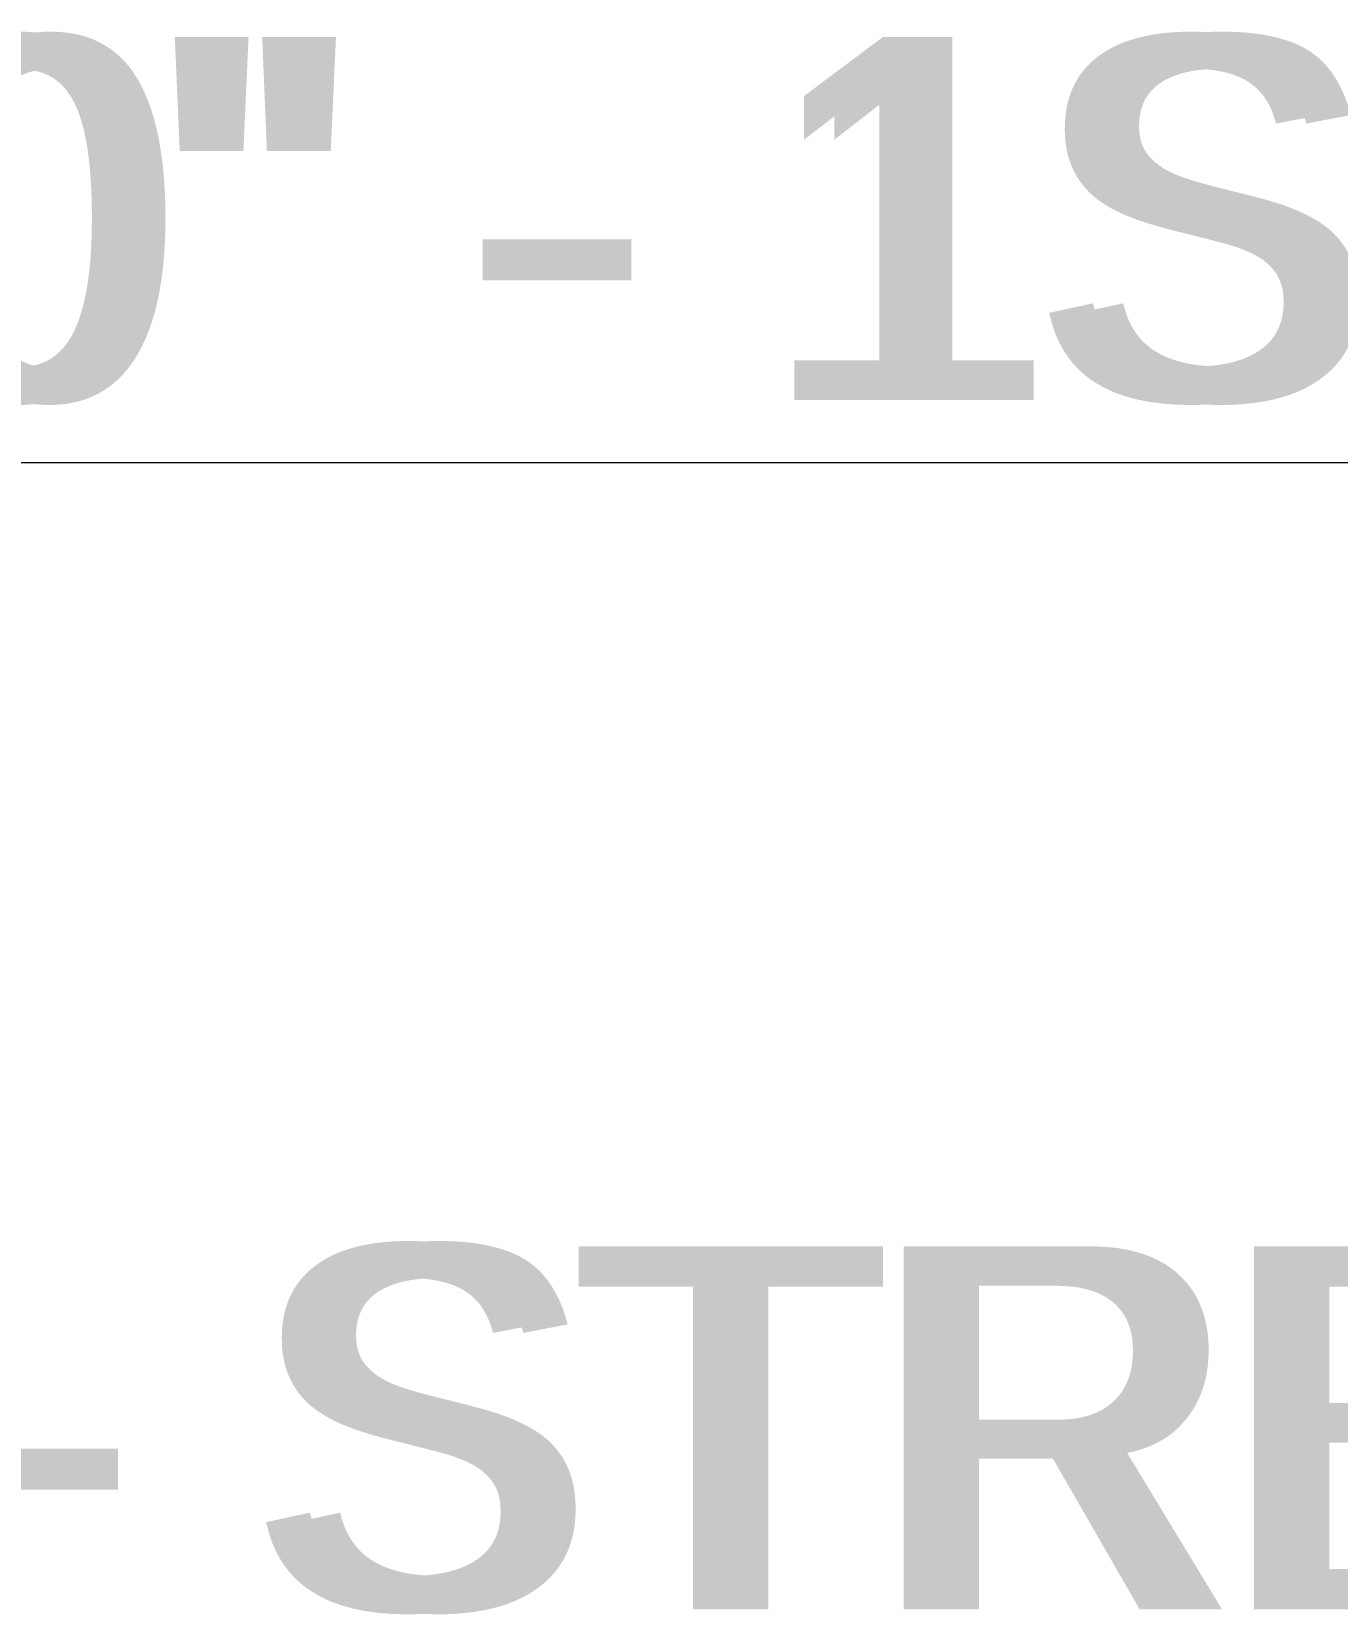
# Model space of a CAD drawing. Header units: inches. Extents: x 9609 to 15463, y -232 to 527.
# Drawn here: x 12462.46 to 12494.86, y -28.58 to 10.68 of the extents above; entities that cross this region are included whole.
import ezdxf

# ---------------------------------------------------------------- set-up
doc = ezdxf.new("R2010")
doc.units = ezdxf.units.IN
doc.header["$MEASUREMENT"] = 0
doc.linetypes.add('Grid Line 1_2_', pattern=[0.875, 0.5, -0.125, 0.125, -0.125])
for name, color, linetype, lineweight in [('0-1', 7, 'Continuous', 5), ('A-FLOR-LEVL', 51, 'Continuous', 9), ('A-FLOR-LEVL-1', 51, 'Grid Line 1_2_', 9)]:
    doc.layers.add(name, color=color, linetype=linetype, lineweight=lineweight)
doc.styles.add('Century Gothic', font='ufonts.com_century-gothic.ttf', dxfattribs={"height": 9})

# ---------------------------------------------------------------- blocks, each defined once
blk = doc.blocks.new('CTR - 2nd Phase_rvt-1-BUILDING SECTION - EAST_WEST - LOOKING NORTH')
at = {"layer": 'A-FLOR-LEVL-1'}
blk.add_line((9609.49, 0), (12558.481, 0), dxfattribs=at)
at = {"layer": 'A-FLOR-LEVL', "char_height": 9, "attachment_point": 1, "style": 'Century Gothic'}
for s, insert, width in [('0\' - 0" - 1ST FLOOR', (12439.868, 10.551), 129.987), ('-2\' - 6" - STREET LEVEL', (12423.125, -19.449), 150.288)]:
    blk.add_mtext(s, dxfattribs=dict(at, insert=insert, width=width))
blk = doc.blocks.new('CTR  - Topography_rvt-1-BUILDING SECTION - EAST_WEST - LOOKING NORTH')
at = {"layer": 'A-FLOR-LEVL-1'}
blk.add_line((9609.49, 0), (12558.481, 0), dxfattribs=at)
at = {"layer": 'A-FLOR-LEVL', "insert": (12439.868, 10.551), "char_height": 9, "width": 129.987, "attachment_point": 1, "style": 'Century Gothic'}
blk.add_mtext('0\' - 0" - 1ST FLOOR', dxfattribs=at)
blk = doc.blocks.new('CTR - 1st Phase - Common Walls_rvt-1-BUILDING SECTION - EAST_WEST - LOOKING NORTH')
at = {"layer": 'A-FLOR-LEVL-1'}
blk.add_line((9609.49, 0), (12558.481, 0), dxfattribs=at)
at = {"layer": 'A-FLOR-LEVL', "char_height": 9, "attachment_point": 1, "style": 'Century Gothic'}
for s, insert, width in [('0\' - 0" - 1ST FLOOR', (12439.868, 10.551), 129.987), ('-2\' - 6" - STREET LEVEL', (12423.125, -19.449), 150.288)]:
    blk.add_mtext(s, dxfattribs=dict(at, insert=insert, width=width))

msp = doc.modelspace()

# ---------------------------------------------------------------- linework, layer by layer
at = {"layer": 'A-FLOR-LEVL-1'}
msp.add_line((9610.2403, 0), (12557.7313, 0), dxfattribs=at)

# ---------------------------------------------------------------- block references
at = {"layer": '0-1'}
for name in ['CTR - 2nd Phase_rvt-1-BUILDING SECTION - EAST_WEST - LOOKING NORTH', 'CTR - 1st Phase - Common Walls_rvt-1-BUILDING SECTION - EAST_WEST - LOOKING NORTH', 'CTR  - Topography_rvt-1-BUILDING SECTION - EAST_WEST - LOOKING NORTH']:
    msp.add_blockref(name, (0, 0), dxfattribs=at)

# ---------------------------------------------------------------- texts
at = {"layer": 'A-FLOR-LEVL', "char_height": 9, "attachment_point": 1, "style": 'Century Gothic'}
for s, insert, width in [('0\' - 0" - 1ST FLOOR', (12439.1181, 10.5508), 129.987), ('-2\' - 6" - STREET LEVEL', (12422.3748, -19.4492), 150.288)]:
    msp.add_mtext(s, dxfattribs=dict(at, insert=insert, width=width))

doc.saveas('drawing.dxf')
